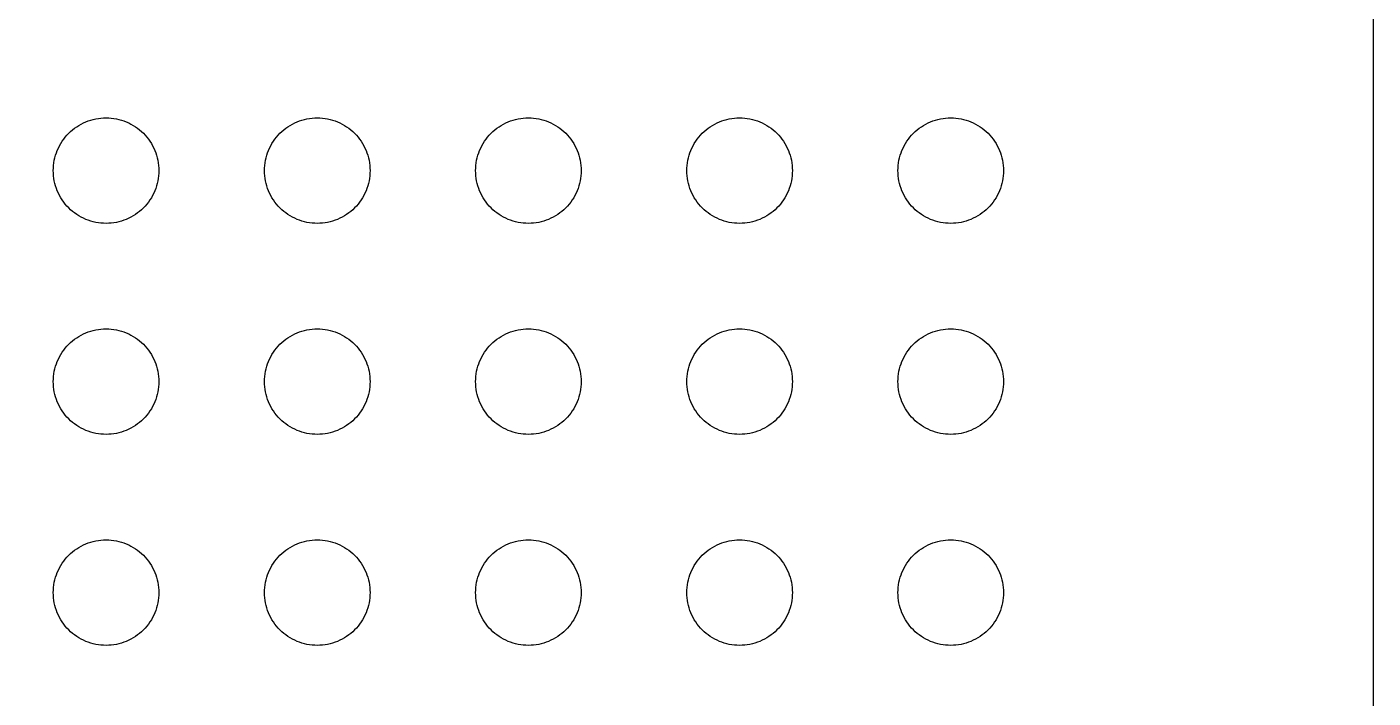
# Model space of a CAD drawing. Header units: millimetres. Extents: x 0 to 98, y 0 to 106.
# Drawn here: x 72.5 to 98, y 52 to 64.72 of the extents above; entities that cross this region are included whole.
import ezdxf

# ---------------------------------------------------------------- set-up
doc = ezdxf.new("R2010")
doc.units = ezdxf.units.MM
doc.layers.add('CUT', color=1, linetype='Continuous')
doc.layers.add('ENGRAVE', color=5, linetype='Continuous')

msp = doc.modelspace()

# ---------------------------------------------------------------- linework, layer by layer
at = {"layer": 'CUT'}
msp.add_lwpolyline([(4, 106), (94, 106), (94.3921, 105.9807), (94.7804, 105.9231), (95.1611, 105.8278), (95.5307, 105.6955), (95.8856, 105.5277), (96.2223, 105.3259), (96.5376, 105.092), (96.8284, 104.8284), (97.092, 104.5376), (97.3259, 104.2223), (97.5277, 103.8856), (97.6955, 103.5307), (97.8278, 103.1611), (97.9231, 102.7804), (97.9807, 102.3921), (98, 102), (98, 4)], dxfattribs=at)
at = {"layer": 'ENGRAVE'}
for points in [[(75, 62), (74.9988, 61.9509), (74.9952, 61.902), (74.9892, 61.8533), (74.9808, 61.8049), (74.97, 61.757), (74.9569, 61.7097), (74.9415, 61.6631), (74.9239, 61.6173), (74.904, 61.5724), (74.8819, 61.5286), (74.8577, 61.4859), (74.8315, 61.4444), (74.8032, 61.4043), (74.773, 61.3656), (74.741, 61.3284), (74.7071, 61.2929), (74.6716, 61.259), (74.6344, 61.227), (74.5957, 61.1968), (74.5556, 61.1685), (74.5141, 61.1423), (74.4714, 61.1181), (74.4276, 61.096), (74.3827, 61.0761), (74.3369, 61.0585), (74.2903, 61.0431), (74.243, 61.03), (74.1951, 61.0192), (74.1467, 61.0108), (74.098, 61.0048), (74.0491, 61.0012), (74, 61), (73.9509, 61.0012), (73.902, 61.0048), (73.8533, 61.0108), (73.8049, 61.0192), (73.757, 61.03), (73.7097, 61.0431), (73.6631, 61.0585), (73.6173, 61.0761), (73.5724, 61.096), (73.5286, 61.1181), (73.4859, 61.1423), (73.4444, 61.1685), (73.4043, 61.1968), (73.3656, 61.227), (73.3284, 61.259), (73.2929, 61.2929), (73.259, 61.3284), (73.227, 61.3656), (73.1968, 61.4043), (73.1685, 61.4444), (73.1423, 61.4859), (73.1181, 61.5286), (73.096, 61.5724), (73.0761, 61.6173), (73.0585, 61.6631), (73.0431, 61.7097), (73.03, 61.757), (73.0192, 61.8049), (73.0108, 61.8533), (73.0048, 61.902), (73.0012, 61.9509), (73, 62), (73.0012, 62.0491), (73.0048, 62.098), (73.0108, 62.1467), (73.0192, 62.1951), (73.03, 62.243), (73.0431, 62.2903), (73.0585, 62.3369), (73.0761, 62.3827), (73.096, 62.4276), (73.1181, 62.4714), (73.1423, 62.5141), (73.1685, 62.5556), (73.1968, 62.5957), (73.227, 62.6344), (73.259, 62.6716), (73.2929, 62.7071), (73.3284, 62.741), (73.3656, 62.773), (73.4043, 62.8032), (73.4444, 62.8315), (73.4859, 62.8577), (73.5286, 62.8819), (73.5724, 62.904), (73.6173, 62.9239), (73.6631, 62.9415), (73.7097, 62.9569), (73.757, 62.97), (73.8049, 62.9808), (73.8533, 62.9892), (73.902, 62.9952), (73.9509, 62.9988), (74, 63), (74.0491, 62.9988), (74.098, 62.9952), (74.1467, 62.9892), (74.1951, 62.9808), (74.243, 62.97), (74.2903, 62.9569), (74.3369, 62.9415), (74.3827, 62.9239), (74.4276, 62.904), (74.4714, 62.8819), (74.5141, 62.8577), (74.5556, 62.8315), (74.5957, 62.8032), (74.6344, 62.773), (74.6716, 62.741), (74.7071, 62.7071), (74.741, 62.6716), (74.773, 62.6344), (74.8032, 62.5957), (74.8315, 62.5556), (74.8577, 62.5141), (74.8819, 62.4714), (74.904, 62.4276), (74.9239, 62.3827), (74.9415, 62.3369), (74.9569, 62.2903), (74.97, 62.243), (74.9808, 62.1951), (74.9892, 62.1467), (74.9952, 62.098), (74.9988, 62.0491), (75, 62)], [(79, 62), (78.9988, 61.9509), (78.9952, 61.902), (78.9892, 61.8533), (78.9808, 61.8049), (78.97, 61.757), (78.9569, 61.7097), (78.9415, 61.6631), (78.9239, 61.6173), (78.904, 61.5724), (78.8819, 61.5286), (78.8577, 61.4859), (78.8315, 61.4444), (78.8032, 61.4043), (78.773, 61.3656), (78.741, 61.3284), (78.7071, 61.2929), (78.6716, 61.259), (78.6344, 61.227), (78.5957, 61.1968), (78.5556, 61.1685), (78.5141, 61.1423), (78.4714, 61.1181), (78.4276, 61.096), (78.3827, 61.0761), (78.3369, 61.0585), (78.2903, 61.0431), (78.243, 61.03), (78.1951, 61.0192), (78.1467, 61.0108), (78.098, 61.0048), (78.0491, 61.0012), (78, 61), (77.9509, 61.0012), (77.902, 61.0048), (77.8533, 61.0108), (77.8049, 61.0192), (77.757, 61.03), (77.7097, 61.0431), (77.6631, 61.0585), (77.6173, 61.0761), (77.5724, 61.096), (77.5286, 61.1181), (77.4859, 61.1423), (77.4444, 61.1685), (77.4043, 61.1968), (77.3656, 61.227), (77.3284, 61.259), (77.2929, 61.2929), (77.259, 61.3284), (77.227, 61.3656), (77.1968, 61.4043), (77.1685, 61.4444), (77.1423, 61.4859), (77.1181, 61.5286), (77.096, 61.5724), (77.0761, 61.6173), (77.0585, 61.6631), (77.0431, 61.7097), (77.03, 61.757), (77.0192, 61.8049), (77.0108, 61.8533), (77.0048, 61.902), (77.0012, 61.9509), (77, 62), (77.0012, 62.0491), (77.0048, 62.098), (77.0108, 62.1467), (77.0192, 62.1951), (77.03, 62.243), (77.0431, 62.2903), (77.0585, 62.3369), (77.0761, 62.3827), (77.096, 62.4276), (77.1181, 62.4714), (77.1423, 62.5141), (77.1685, 62.5556), (77.1968, 62.5957), (77.227, 62.6344), (77.259, 62.6716), (77.2929, 62.7071), (77.3284, 62.741), (77.3656, 62.773), (77.4043, 62.8032), (77.4444, 62.8315), (77.4859, 62.8577), (77.5286, 62.8819), (77.5724, 62.904), (77.6173, 62.9239), (77.6631, 62.9415), (77.7097, 62.9569), (77.757, 62.97), (77.8049, 62.9808), (77.8533, 62.9892), (77.902, 62.9952), (77.9509, 62.9988), (78, 63), (78.0491, 62.9988), (78.098, 62.9952), (78.1467, 62.9892), (78.1951, 62.9808), (78.243, 62.97), (78.2903, 62.9569), (78.3369, 62.9415), (78.3827, 62.9239), (78.4276, 62.904), (78.4714, 62.8819), (78.5141, 62.8577), (78.5556, 62.8315), (78.5957, 62.8032), (78.6344, 62.773), (78.6716, 62.741), (78.7071, 62.7071), (78.741, 62.6716), (78.773, 62.6344), (78.8032, 62.5957), (78.8315, 62.5556), (78.8577, 62.5141), (78.8819, 62.4714), (78.904, 62.4276), (78.9239, 62.3827), (78.9415, 62.3369), (78.9569, 62.2903), (78.97, 62.243), (78.9808, 62.1951), (78.9892, 62.1467), (78.9952, 62.098), (78.9988, 62.0491), (79, 62)], [(83, 62), (82.9988, 61.9509), (82.9952, 61.902), (82.9892, 61.8533), (82.9808, 61.8049), (82.97, 61.757), (82.9569, 61.7097), (82.9415, 61.6631), (82.9239, 61.6173), (82.904, 61.5724), (82.8819, 61.5286), (82.8577, 61.4859), (82.8315, 61.4444), (82.8032, 61.4043), (82.773, 61.3656), (82.741, 61.3284), (82.7071, 61.2929), (82.6716, 61.259), (82.6344, 61.227), (82.5957, 61.1968), (82.5556, 61.1685), (82.5141, 61.1423), (82.4714, 61.1181), (82.4276, 61.096), (82.3827, 61.0761), (82.3369, 61.0585), (82.2903, 61.0431), (82.243, 61.03), (82.1951, 61.0192), (82.1467, 61.0108), (82.098, 61.0048), (82.0491, 61.0012), (82, 61), (81.9509, 61.0012), (81.902, 61.0048), (81.8533, 61.0108), (81.8049, 61.0192), (81.757, 61.03), (81.7097, 61.0431), (81.6631, 61.0585), (81.6173, 61.0761), (81.5724, 61.096), (81.5286, 61.1181), (81.4859, 61.1423), (81.4444, 61.1685), (81.4043, 61.1968), (81.3656, 61.227), (81.3284, 61.259), (81.2929, 61.2929), (81.259, 61.3284), (81.227, 61.3656), (81.1968, 61.4043), (81.1685, 61.4444), (81.1423, 61.4859), (81.1181, 61.5286), (81.096, 61.5724), (81.0761, 61.6173), (81.0585, 61.6631), (81.0431, 61.7097), (81.03, 61.757), (81.0192, 61.8049), (81.0108, 61.8533), (81.0048, 61.902), (81.0012, 61.9509), (81, 62), (81.0012, 62.0491), (81.0048, 62.098), (81.0108, 62.1467), (81.0192, 62.1951), (81.03, 62.243), (81.0431, 62.2903), (81.0585, 62.3369), (81.0761, 62.3827), (81.096, 62.4276), (81.1181, 62.4714), (81.1423, 62.5141), (81.1685, 62.5556), (81.1968, 62.5957), (81.227, 62.6344), (81.259, 62.6716), (81.2929, 62.7071), (81.3284, 62.741), (81.3656, 62.773), (81.4043, 62.8032), (81.4444, 62.8315), (81.4859, 62.8577), (81.5286, 62.8819), (81.5724, 62.904), (81.6173, 62.9239), (81.6631, 62.9415), (81.7097, 62.9569), (81.757, 62.97), (81.8049, 62.9808), (81.8533, 62.9892), (81.902, 62.9952), (81.9509, 62.9988), (82, 63), (82.0491, 62.9988), (82.098, 62.9952), (82.1467, 62.9892), (82.1951, 62.9808), (82.243, 62.97), (82.2903, 62.9569), (82.3369, 62.9415), (82.3827, 62.9239), (82.4276, 62.904), (82.4714, 62.8819), (82.5141, 62.8577), (82.5556, 62.8315), (82.5957, 62.8032), (82.6344, 62.773), (82.6716, 62.741), (82.7071, 62.7071), (82.741, 62.6716), (82.773, 62.6344), (82.8032, 62.5957), (82.8315, 62.5556), (82.8577, 62.5141), (82.8819, 62.4714), (82.904, 62.4276), (82.9239, 62.3827), (82.9415, 62.3369), (82.9569, 62.2903), (82.97, 62.243), (82.9808, 62.1951), (82.9892, 62.1467), (82.9952, 62.098), (82.9988, 62.0491), (83, 62)], [(87, 62), (86.9988, 61.9509), (86.9952, 61.902), (86.9892, 61.8533), (86.9808, 61.8049), (86.97, 61.757), (86.9569, 61.7097), (86.9415, 61.6631), (86.9239, 61.6173), (86.904, 61.5724), (86.8819, 61.5286), (86.8577, 61.4859), (86.8315, 61.4444), (86.8032, 61.4043), (86.773, 61.3656), (86.741, 61.3284), (86.7071, 61.2929), (86.6716, 61.259), (86.6344, 61.227), (86.5957, 61.1968), (86.5556, 61.1685), (86.5141, 61.1423), (86.4714, 61.1181), (86.4276, 61.096), (86.3827, 61.0761), (86.3369, 61.0585), (86.2903, 61.0431), (86.243, 61.03), (86.1951, 61.0192), (86.1467, 61.0108), (86.098, 61.0048), (86.0491, 61.0012), (86, 61), (85.9509, 61.0012), (85.902, 61.0048), (85.8533, 61.0108), (85.8049, 61.0192), (85.757, 61.03), (85.7097, 61.0431), (85.6631, 61.0585), (85.6173, 61.0761), (85.5724, 61.096), (85.5286, 61.1181), (85.4859, 61.1423), (85.4444, 61.1685), (85.4043, 61.1968), (85.3656, 61.227), (85.3284, 61.259), (85.2929, 61.2929), (85.259, 61.3284), (85.227, 61.3656), (85.1968, 61.4043), (85.1685, 61.4444), (85.1423, 61.4859), (85.1181, 61.5286), (85.096, 61.5724), (85.0761, 61.6173), (85.0585, 61.6631), (85.0431, 61.7097), (85.03, 61.757), (85.0192, 61.8049), (85.0108, 61.8533), (85.0048, 61.902), (85.0012, 61.9509), (85, 62), (85.0012, 62.0491), (85.0048, 62.098), (85.0108, 62.1467), (85.0192, 62.1951), (85.03, 62.243), (85.0431, 62.2903), (85.0585, 62.3369), (85.0761, 62.3827), (85.096, 62.4276), (85.1181, 62.4714), (85.1423, 62.5141), (85.1685, 62.5556), (85.1968, 62.5957), (85.227, 62.6344), (85.259, 62.6716), (85.2929, 62.7071), (85.3284, 62.741), (85.3656, 62.773), (85.4043, 62.8032), (85.4444, 62.8315), (85.4859, 62.8577), (85.5286, 62.8819), (85.5724, 62.904), (85.6173, 62.9239), (85.6631, 62.9415), (85.7097, 62.9569), (85.757, 62.97), (85.8049, 62.9808), (85.8533, 62.9892), (85.902, 62.9952), (85.9509, 62.9988), (86, 63), (86.0491, 62.9988), (86.098, 62.9952), (86.1467, 62.9892), (86.1951, 62.9808), (86.243, 62.97), (86.2903, 62.9569), (86.3369, 62.9415), (86.3827, 62.9239), (86.4276, 62.904), (86.4714, 62.8819), (86.5141, 62.8577), (86.5556, 62.8315), (86.5957, 62.8032), (86.6344, 62.773), (86.6716, 62.741), (86.7071, 62.7071), (86.741, 62.6716), (86.773, 62.6344), (86.8032, 62.5957), (86.8315, 62.5556), (86.8577, 62.5141), (86.8819, 62.4714), (86.904, 62.4276), (86.9239, 62.3827), (86.9415, 62.3369), (86.9569, 62.2903), (86.97, 62.243), (86.9808, 62.1951), (86.9892, 62.1467), (86.9952, 62.098), (86.9988, 62.0491), (87, 62)], [(91, 62), (90.9988, 61.9509), (90.9952, 61.902), (90.9892, 61.8533), (90.9808, 61.8049), (90.97, 61.757), (90.9569, 61.7097), (90.9415, 61.6631), (90.9239, 61.6173), (90.904, 61.5724), (90.8819, 61.5286), (90.8577, 61.4859), (90.8315, 61.4444), (90.8032, 61.4043), (90.773, 61.3656), (90.741, 61.3284), (90.7071, 61.2929), (90.6716, 61.259), (90.6344, 61.227), (90.5957, 61.1968), (90.5556, 61.1685), (90.5141, 61.1423), (90.4714, 61.1181), (90.4276, 61.096), (90.3827, 61.0761), (90.3369, 61.0585), (90.2903, 61.0431), (90.243, 61.03), (90.1951, 61.0192), (90.1467, 61.0108), (90.098, 61.0048), (90.0491, 61.0012), (90, 61), (89.9509, 61.0012), (89.902, 61.0048), (89.8533, 61.0108), (89.8049, 61.0192), (89.757, 61.03), (89.7097, 61.0431), (89.6631, 61.0585), (89.6173, 61.0761), (89.5724, 61.096), (89.5286, 61.1181), (89.4859, 61.1423), (89.4444, 61.1685), (89.4043, 61.1968), (89.3656, 61.227), (89.3284, 61.259), (89.2929, 61.2929), (89.259, 61.3284), (89.227, 61.3656), (89.1968, 61.4043), (89.1685, 61.4444), (89.1423, 61.4859), (89.1181, 61.5286), (89.096, 61.5724), (89.0761, 61.6173), (89.0585, 61.6631), (89.0431, 61.7097), (89.03, 61.757), (89.0192, 61.8049), (89.0108, 61.8533), (89.0048, 61.902), (89.0012, 61.9509), (89, 62), (89.0012, 62.0491), (89.0048, 62.098), (89.0108, 62.1467), (89.0192, 62.1951), (89.03, 62.243), (89.0431, 62.2903), (89.0585, 62.3369), (89.0761, 62.3827), (89.096, 62.4276), (89.1181, 62.4714), (89.1423, 62.5141), (89.1685, 62.5556), (89.1968, 62.5957), (89.227, 62.6344), (89.259, 62.6716), (89.2929, 62.7071), (89.3284, 62.741), (89.3656, 62.773), (89.4043, 62.8032), (89.4444, 62.8315), (89.4859, 62.8577), (89.5286, 62.8819), (89.5724, 62.904), (89.6173, 62.9239), (89.6631, 62.9415), (89.7097, 62.9569), (89.757, 62.97), (89.8049, 62.9808), (89.8533, 62.9892), (89.902, 62.9952), (89.9509, 62.9988), (90, 63), (90.0491, 62.9988), (90.098, 62.9952), (90.1467, 62.9892), (90.1951, 62.9808), (90.243, 62.97), (90.2903, 62.9569), (90.3369, 62.9415), (90.3827, 62.9239), (90.4276, 62.904), (90.4714, 62.8819), (90.5141, 62.8577), (90.5556, 62.8315), (90.5957, 62.8032), (90.6344, 62.773), (90.6716, 62.741), (90.7071, 62.7071), (90.741, 62.6716), (90.773, 62.6344), (90.8032, 62.5957), (90.8315, 62.5556), (90.8577, 62.5141), (90.8819, 62.4714), (90.904, 62.4276), (90.9239, 62.3827), (90.9415, 62.3369), (90.9569, 62.2903), (90.97, 62.243), (90.9808, 62.1951), (90.9892, 62.1467), (90.9952, 62.098), (90.9988, 62.0491), (91, 62)], [(75, 58), (74.9988, 57.9509), (74.9952, 57.902), (74.9892, 57.8533), (74.9808, 57.8049), (74.97, 57.757), (74.9569, 57.7097), (74.9415, 57.6631), (74.9239, 57.6173), (74.904, 57.5724), (74.8819, 57.5286), (74.8577, 57.4859), (74.8315, 57.4444), (74.8032, 57.4043), (74.773, 57.3656), (74.741, 57.3284), (74.7071, 57.2929), (74.6716, 57.259), (74.6344, 57.227), (74.5957, 57.1968), (74.5556, 57.1685), (74.5141, 57.1423), (74.4714, 57.1181), (74.4276, 57.096), (74.3827, 57.0761), (74.3369, 57.0585), (74.2903, 57.0431), (74.243, 57.03), (74.1951, 57.0192), (74.1467, 57.0108), (74.098, 57.0048), (74.0491, 57.0012), (74, 57), (73.9509, 57.0012), (73.902, 57.0048), (73.8533, 57.0108), (73.8049, 57.0192), (73.757, 57.03), (73.7097, 57.0431), (73.6631, 57.0585), (73.6173, 57.0761), (73.5724, 57.096), (73.5286, 57.1181), (73.4859, 57.1423), (73.4444, 57.1685), (73.4043, 57.1968), (73.3656, 57.227), (73.3284, 57.259), (73.2929, 57.2929), (73.259, 57.3284), (73.227, 57.3656), (73.1968, 57.4043), (73.1685, 57.4444), (73.1423, 57.4859), (73.1181, 57.5286), (73.096, 57.5724), (73.0761, 57.6173), (73.0585, 57.6631), (73.0431, 57.7097), (73.03, 57.757), (73.0192, 57.8049), (73.0108, 57.8533), (73.0048, 57.902), (73.0012, 57.9509), (73, 58), (73.0012, 58.0491), (73.0048, 58.098), (73.0108, 58.1467), (73.0192, 58.1951), (73.03, 58.243), (73.0431, 58.2903), (73.0585, 58.3369), (73.0761, 58.3827), (73.096, 58.4276), (73.1181, 58.4714), (73.1423, 58.5141), (73.1685, 58.5556), (73.1968, 58.5957), (73.227, 58.6344), (73.259, 58.6716), (73.2929, 58.7071), (73.3284, 58.741), (73.3656, 58.773), (73.4043, 58.8032), (73.4444, 58.8315), (73.4859, 58.8577), (73.5286, 58.8819), (73.5724, 58.904), (73.6173, 58.9239), (73.6631, 58.9415), (73.7097, 58.9569), (73.757, 58.97), (73.8049, 58.9808), (73.8533, 58.9892), (73.902, 58.9952), (73.9509, 58.9988), (74, 59), (74.0491, 58.9988), (74.098, 58.9952), (74.1467, 58.9892), (74.1951, 58.9808), (74.243, 58.97), (74.2903, 58.9569), (74.3369, 58.9415), (74.3827, 58.9239), (74.4276, 58.904), (74.4714, 58.8819), (74.5141, 58.8577), (74.5556, 58.8315), (74.5957, 58.8032), (74.6344, 58.773), (74.6716, 58.741), (74.7071, 58.7071), (74.741, 58.6716), (74.773, 58.6344), (74.8032, 58.5957), (74.8315, 58.5556), (74.8577, 58.5141), (74.8819, 58.4714), (74.904, 58.4276), (74.9239, 58.3827), (74.9415, 58.3369), (74.9569, 58.2903), (74.97, 58.243), (74.9808, 58.1951), (74.9892, 58.1467), (74.9952, 58.098), (74.9988, 58.0491), (75, 58)], [(79, 58), (78.9988, 57.9509), (78.9952, 57.902), (78.9892, 57.8533), (78.9808, 57.8049), (78.97, 57.757), (78.9569, 57.7097), (78.9415, 57.6631), (78.9239, 57.6173), (78.904, 57.5724), (78.8819, 57.5286), (78.8577, 57.4859), (78.8315, 57.4444), (78.8032, 57.4043), (78.773, 57.3656), (78.741, 57.3284), (78.7071, 57.2929), (78.6716, 57.259), (78.6344, 57.227), (78.5957, 57.1968), (78.5556, 57.1685), (78.5141, 57.1423), (78.4714, 57.1181), (78.4276, 57.096), (78.3827, 57.0761), (78.3369, 57.0585), (78.2903, 57.0431), (78.243, 57.03), (78.1951, 57.0192), (78.1467, 57.0108), (78.098, 57.0048), (78.0491, 57.0012), (78, 57), (77.9509, 57.0012), (77.902, 57.0048), (77.8533, 57.0108), (77.8049, 57.0192), (77.757, 57.03), (77.7097, 57.0431), (77.6631, 57.0585), (77.6173, 57.0761), (77.5724, 57.096), (77.5286, 57.1181), (77.4859, 57.1423), (77.4444, 57.1685), (77.4043, 57.1968), (77.3656, 57.227), (77.3284, 57.259), (77.2929, 57.2929), (77.259, 57.3284), (77.227, 57.3656), (77.1968, 57.4043), (77.1685, 57.4444), (77.1423, 57.4859), (77.1181, 57.5286), (77.096, 57.5724), (77.0761, 57.6173), (77.0585, 57.6631), (77.0431, 57.7097), (77.03, 57.757), (77.0192, 57.8049), (77.0108, 57.8533), (77.0048, 57.902), (77.0012, 57.9509), (77, 58), (77.0012, 58.0491), (77.0048, 58.098), (77.0108, 58.1467), (77.0192, 58.1951), (77.03, 58.243), (77.0431, 58.2903), (77.0585, 58.3369), (77.0761, 58.3827), (77.096, 58.4276), (77.1181, 58.4714), (77.1423, 58.5141), (77.1685, 58.5556), (77.1968, 58.5957), (77.227, 58.6344), (77.259, 58.6716), (77.2929, 58.7071), (77.3284, 58.741), (77.3656, 58.773), (77.4043, 58.8032), (77.4444, 58.8315), (77.4859, 58.8577), (77.5286, 58.8819), (77.5724, 58.904), (77.6173, 58.9239), (77.6631, 58.9415), (77.7097, 58.9569), (77.757, 58.97), (77.8049, 58.9808), (77.8533, 58.9892), (77.902, 58.9952), (77.9509, 58.9988), (78, 59), (78.0491, 58.9988), (78.098, 58.9952), (78.1467, 58.9892), (78.1951, 58.9808), (78.243, 58.97), (78.2903, 58.9569), (78.3369, 58.9415), (78.3827, 58.9239), (78.4276, 58.904), (78.4714, 58.8819), (78.5141, 58.8577), (78.5556, 58.8315), (78.5957, 58.8032), (78.6344, 58.773), (78.6716, 58.741), (78.7071, 58.7071), (78.741, 58.6716), (78.773, 58.6344), (78.8032, 58.5957), (78.8315, 58.5556), (78.8577, 58.5141), (78.8819, 58.4714), (78.904, 58.4276), (78.9239, 58.3827), (78.9415, 58.3369), (78.9569, 58.2903), (78.97, 58.243), (78.9808, 58.1951), (78.9892, 58.1467), (78.9952, 58.098), (78.9988, 58.0491), (79, 58)], [(83, 58), (82.9988, 57.9509), (82.9952, 57.902), (82.9892, 57.8533), (82.9808, 57.8049), (82.97, 57.757), (82.9569, 57.7097), (82.9415, 57.6631), (82.9239, 57.6173), (82.904, 57.5724), (82.8819, 57.5286), (82.8577, 57.4859), (82.8315, 57.4444), (82.8032, 57.4043), (82.773, 57.3656), (82.741, 57.3284), (82.7071, 57.2929), (82.6716, 57.259), (82.6344, 57.227), (82.5957, 57.1968), (82.5556, 57.1685), (82.5141, 57.1423), (82.4714, 57.1181), (82.4276, 57.096), (82.3827, 57.0761), (82.3369, 57.0585), (82.2903, 57.0431), (82.243, 57.03), (82.1951, 57.0192), (82.1467, 57.0108), (82.098, 57.0048), (82.0491, 57.0012), (82, 57), (81.9509, 57.0012), (81.902, 57.0048), (81.8533, 57.0108), (81.8049, 57.0192), (81.757, 57.03), (81.7097, 57.0431), (81.6631, 57.0585), (81.6173, 57.0761), (81.5724, 57.096), (81.5286, 57.1181), (81.4859, 57.1423), (81.4444, 57.1685), (81.4043, 57.1968), (81.3656, 57.227), (81.3284, 57.259), (81.2929, 57.2929), (81.259, 57.3284), (81.227, 57.3656), (81.1968, 57.4043), (81.1685, 57.4444), (81.1423, 57.4859), (81.1181, 57.5286), (81.096, 57.5724), (81.0761, 57.6173), (81.0585, 57.6631), (81.0431, 57.7097), (81.03, 57.757), (81.0192, 57.8049), (81.0108, 57.8533), (81.0048, 57.902), (81.0012, 57.9509), (81, 58), (81.0012, 58.0491), (81.0048, 58.098), (81.0108, 58.1467), (81.0192, 58.1951), (81.03, 58.243), (81.0431, 58.2903), (81.0585, 58.3369), (81.0761, 58.3827), (81.096, 58.4276), (81.1181, 58.4714), (81.1423, 58.5141), (81.1685, 58.5556), (81.1968, 58.5957), (81.227, 58.6344), (81.259, 58.6716), (81.2929, 58.7071), (81.3284, 58.741), (81.3656, 58.773), (81.4043, 58.8032), (81.4444, 58.8315), (81.4859, 58.8577), (81.5286, 58.8819), (81.5724, 58.904), (81.6173, 58.9239), (81.6631, 58.9415), (81.7097, 58.9569), (81.757, 58.97), (81.8049, 58.9808), (81.8533, 58.9892), (81.902, 58.9952), (81.9509, 58.9988), (82, 59), (82.0491, 58.9988), (82.098, 58.9952), (82.1467, 58.9892), (82.1951, 58.9808), (82.243, 58.97), (82.2903, 58.9569), (82.3369, 58.9415), (82.3827, 58.9239), (82.4276, 58.904), (82.4714, 58.8819), (82.5141, 58.8577), (82.5556, 58.8315), (82.5957, 58.8032), (82.6344, 58.773), (82.6716, 58.741), (82.7071, 58.7071), (82.741, 58.6716), (82.773, 58.6344), (82.8032, 58.5957), (82.8315, 58.5556), (82.8577, 58.5141), (82.8819, 58.4714), (82.904, 58.4276), (82.9239, 58.3827), (82.9415, 58.3369), (82.9569, 58.2903), (82.97, 58.243), (82.9808, 58.1951), (82.9892, 58.1467), (82.9952, 58.098), (82.9988, 58.0491), (83, 58)], [(87, 58), (86.9988, 57.9509), (86.9952, 57.902), (86.9892, 57.8533), (86.9808, 57.8049), (86.97, 57.757), (86.9569, 57.7097), (86.9415, 57.6631), (86.9239, 57.6173), (86.904, 57.5724), (86.8819, 57.5286), (86.8577, 57.4859), (86.8315, 57.4444), (86.8032, 57.4043), (86.773, 57.3656), (86.741, 57.3284), (86.7071, 57.2929), (86.6716, 57.259), (86.6344, 57.227), (86.5957, 57.1968), (86.5556, 57.1685), (86.5141, 57.1423), (86.4714, 57.1181), (86.4276, 57.096), (86.3827, 57.0761), (86.3369, 57.0585), (86.2903, 57.0431), (86.243, 57.03), (86.1951, 57.0192), (86.1467, 57.0108), (86.098, 57.0048), (86.0491, 57.0012), (86, 57), (85.9509, 57.0012), (85.902, 57.0048), (85.8533, 57.0108), (85.8049, 57.0192), (85.757, 57.03), (85.7097, 57.0431), (85.6631, 57.0585), (85.6173, 57.0761), (85.5724, 57.096), (85.5286, 57.1181), (85.4859, 57.1423), (85.4444, 57.1685), (85.4043, 57.1968), (85.3656, 57.227), (85.3284, 57.259), (85.2929, 57.2929), (85.259, 57.3284), (85.227, 57.3656), (85.1968, 57.4043), (85.1685, 57.4444), (85.1423, 57.4859), (85.1181, 57.5286), (85.096, 57.5724), (85.0761, 57.6173), (85.0585, 57.6631), (85.0431, 57.7097), (85.03, 57.757), (85.0192, 57.8049), (85.0108, 57.8533), (85.0048, 57.902), (85.0012, 57.9509), (85, 58), (85.0012, 58.0491), (85.0048, 58.098), (85.0108, 58.1467), (85.0192, 58.1951), (85.03, 58.243), (85.0431, 58.2903), (85.0585, 58.3369), (85.0761, 58.3827), (85.096, 58.4276), (85.1181, 58.4714), (85.1423, 58.5141), (85.1685, 58.5556), (85.1968, 58.5957), (85.227, 58.6344), (85.259, 58.6716), (85.2929, 58.7071), (85.3284, 58.741), (85.3656, 58.773), (85.4043, 58.8032), (85.4444, 58.8315), (85.4859, 58.8577), (85.5286, 58.8819), (85.5724, 58.904), (85.6173, 58.9239), (85.6631, 58.9415), (85.7097, 58.9569), (85.757, 58.97), (85.8049, 58.9808), (85.8533, 58.9892), (85.902, 58.9952), (85.9509, 58.9988), (86, 59), (86.0491, 58.9988), (86.098, 58.9952), (86.1467, 58.9892), (86.1951, 58.9808), (86.243, 58.97), (86.2903, 58.9569), (86.3369, 58.9415), (86.3827, 58.9239), (86.4276, 58.904), (86.4714, 58.8819), (86.5141, 58.8577), (86.5556, 58.8315), (86.5957, 58.8032), (86.6344, 58.773), (86.6716, 58.741), (86.7071, 58.7071), (86.741, 58.6716), (86.773, 58.6344), (86.8032, 58.5957), (86.8315, 58.5556), (86.8577, 58.5141), (86.8819, 58.4714), (86.904, 58.4276), (86.9239, 58.3827), (86.9415, 58.3369), (86.9569, 58.2903), (86.97, 58.243), (86.9808, 58.1951), (86.9892, 58.1467), (86.9952, 58.098), (86.9988, 58.0491), (87, 58)], [(91, 58), (90.9988, 57.9509), (90.9952, 57.902), (90.9892, 57.8533), (90.9808, 57.8049), (90.97, 57.757), (90.9569, 57.7097), (90.9415, 57.6631), (90.9239, 57.6173), (90.904, 57.5724), (90.8819, 57.5286), (90.8577, 57.4859), (90.8315, 57.4444), (90.8032, 57.4043), (90.773, 57.3656), (90.741, 57.3284), (90.7071, 57.2929), (90.6716, 57.259), (90.6344, 57.227), (90.5957, 57.1968), (90.5556, 57.1685), (90.5141, 57.1423), (90.4714, 57.1181), (90.4276, 57.096), (90.3827, 57.0761), (90.3369, 57.0585), (90.2903, 57.0431), (90.243, 57.03), (90.1951, 57.0192), (90.1467, 57.0108), (90.098, 57.0048), (90.0491, 57.0012), (90, 57), (89.9509, 57.0012), (89.902, 57.0048), (89.8533, 57.0108), (89.8049, 57.0192), (89.757, 57.03), (89.7097, 57.0431), (89.6631, 57.0585), (89.6173, 57.0761), (89.5724, 57.096), (89.5286, 57.1181), (89.4859, 57.1423), (89.4444, 57.1685), (89.4043, 57.1968), (89.3656, 57.227), (89.3284, 57.259), (89.2929, 57.2929), (89.259, 57.3284), (89.227, 57.3656), (89.1968, 57.4043), (89.1685, 57.4444), (89.1423, 57.4859), (89.1181, 57.5286), (89.096, 57.5724), (89.0761, 57.6173), (89.0585, 57.6631), (89.0431, 57.7097), (89.03, 57.757), (89.0192, 57.8049), (89.0108, 57.8533), (89.0048, 57.902), (89.0012, 57.9509), (89, 58), (89.0012, 58.0491), (89.0048, 58.098), (89.0108, 58.1467), (89.0192, 58.1951), (89.03, 58.243), (89.0431, 58.2903), (89.0585, 58.3369), (89.0761, 58.3827), (89.096, 58.4276), (89.1181, 58.4714), (89.1423, 58.5141), (89.1685, 58.5556), (89.1968, 58.5957), (89.227, 58.6344), (89.259, 58.6716), (89.2929, 58.7071), (89.3284, 58.741), (89.3656, 58.773), (89.4043, 58.8032), (89.4444, 58.8315), (89.4859, 58.8577), (89.5286, 58.8819), (89.5724, 58.904), (89.6173, 58.9239), (89.6631, 58.9415), (89.7097, 58.9569), (89.757, 58.97), (89.8049, 58.9808), (89.8533, 58.9892), (89.902, 58.9952), (89.9509, 58.9988), (90, 59), (90.0491, 58.9988), (90.098, 58.9952), (90.1467, 58.9892), (90.1951, 58.9808), (90.243, 58.97), (90.2903, 58.9569), (90.3369, 58.9415), (90.3827, 58.9239), (90.4276, 58.904), (90.4714, 58.8819), (90.5141, 58.8577), (90.5556, 58.8315), (90.5957, 58.8032), (90.6344, 58.773), (90.6716, 58.741), (90.7071, 58.7071), (90.741, 58.6716), (90.773, 58.6344), (90.8032, 58.5957), (90.8315, 58.5556), (90.8577, 58.5141), (90.8819, 58.4714), (90.904, 58.4276), (90.9239, 58.3827), (90.9415, 58.3369), (90.9569, 58.2903), (90.97, 58.243), (90.9808, 58.1951), (90.9892, 58.1467), (90.9952, 58.098), (90.9988, 58.0491), (91, 58)], [(75, 54), (74.9988, 53.9509), (74.9952, 53.902), (74.9892, 53.8533), (74.9808, 53.8049), (74.97, 53.757), (74.9569, 53.7097), (74.9415, 53.6631), (74.9239, 53.6173), (74.904, 53.5724), (74.8819, 53.5286), (74.8577, 53.4859), (74.8315, 53.4444), (74.8032, 53.4043), (74.773, 53.3656), (74.741, 53.3284), (74.7071, 53.2929), (74.6716, 53.259), (74.6344, 53.227), (74.5957, 53.1968), (74.5556, 53.1685), (74.5141, 53.1423), (74.4714, 53.1181), (74.4276, 53.096), (74.3827, 53.0761), (74.3369, 53.0585), (74.2903, 53.0431), (74.243, 53.03), (74.1951, 53.0192), (74.1467, 53.0108), (74.098, 53.0048), (74.0491, 53.0012), (74, 53), (73.9509, 53.0012), (73.902, 53.0048), (73.8533, 53.0108), (73.8049, 53.0192), (73.757, 53.03), (73.7097, 53.0431), (73.6631, 53.0585), (73.6173, 53.0761), (73.5724, 53.096), (73.5286, 53.1181), (73.4859, 53.1423), (73.4444, 53.1685), (73.4043, 53.1968), (73.3656, 53.227), (73.3284, 53.259), (73.2929, 53.2929), (73.259, 53.3284), (73.227, 53.3656), (73.1968, 53.4043), (73.1685, 53.4444), (73.1423, 53.4859), (73.1181, 53.5286), (73.096, 53.5724), (73.0761, 53.6173), (73.0585, 53.6631), (73.0431, 53.7097), (73.03, 53.757), (73.0192, 53.8049), (73.0108, 53.8533), (73.0048, 53.902), (73.0012, 53.9509), (73, 54), (73.0012, 54.0491), (73.0048, 54.098), (73.0108, 54.1467), (73.0192, 54.1951), (73.03, 54.243), (73.0431, 54.2903), (73.0585, 54.3369), (73.0761, 54.3827), (73.096, 54.4276), (73.1181, 54.4714), (73.1423, 54.5141), (73.1685, 54.5556), (73.1968, 54.5957), (73.227, 54.6344), (73.259, 54.6716), (73.2929, 54.7071), (73.3284, 54.741), (73.3656, 54.773), (73.4043, 54.8032), (73.4444, 54.8315), (73.4859, 54.8577), (73.5286, 54.8819), (73.5724, 54.904), (73.6173, 54.9239), (73.6631, 54.9415), (73.7097, 54.9569), (73.757, 54.97), (73.8049, 54.9808), (73.8533, 54.9892), (73.902, 54.9952), (73.9509, 54.9988), (74, 55), (74.0491, 54.9988), (74.098, 54.9952), (74.1467, 54.9892), (74.1951, 54.9808), (74.243, 54.97), (74.2903, 54.9569), (74.3369, 54.9415), (74.3827, 54.9239), (74.4276, 54.904), (74.4714, 54.8819), (74.5141, 54.8577), (74.5556, 54.8315), (74.5957, 54.8032), (74.6344, 54.773), (74.6716, 54.741), (74.7071, 54.7071), (74.741, 54.6716), (74.773, 54.6344), (74.8032, 54.5957), (74.8315, 54.5556), (74.8577, 54.5141), (74.8819, 54.4714), (74.904, 54.4276), (74.9239, 54.3827), (74.9415, 54.3369), (74.9569, 54.2903), (74.97, 54.243), (74.9808, 54.1951), (74.9892, 54.1467), (74.9952, 54.098), (74.9988, 54.0491), (75, 54)], [(79, 54), (78.9988, 53.9509), (78.9952, 53.902), (78.9892, 53.8533), (78.9808, 53.8049), (78.97, 53.757), (78.9569, 53.7097), (78.9415, 53.6631), (78.9239, 53.6173), (78.904, 53.5724), (78.8819, 53.5286), (78.8577, 53.4859), (78.8315, 53.4444), (78.8032, 53.4043), (78.773, 53.3656), (78.741, 53.3284), (78.7071, 53.2929), (78.6716, 53.259), (78.6344, 53.227), (78.5957, 53.1968), (78.5556, 53.1685), (78.5141, 53.1423), (78.4714, 53.1181), (78.4276, 53.096), (78.3827, 53.0761), (78.3369, 53.0585), (78.2903, 53.0431), (78.243, 53.03), (78.1951, 53.0192), (78.1467, 53.0108), (78.098, 53.0048), (78.0491, 53.0012), (78, 53), (77.9509, 53.0012), (77.902, 53.0048), (77.8533, 53.0108), (77.8049, 53.0192), (77.757, 53.03), (77.7097, 53.0431), (77.6631, 53.0585), (77.6173, 53.0761), (77.5724, 53.096), (77.5286, 53.1181), (77.4859, 53.1423), (77.4444, 53.1685), (77.4043, 53.1968), (77.3656, 53.227), (77.3284, 53.259), (77.2929, 53.2929), (77.259, 53.3284), (77.227, 53.3656), (77.1968, 53.4043), (77.1685, 53.4444), (77.1423, 53.4859), (77.1181, 53.5286), (77.096, 53.5724), (77.0761, 53.6173), (77.0585, 53.6631), (77.0431, 53.7097), (77.03, 53.757), (77.0192, 53.8049), (77.0108, 53.8533), (77.0048, 53.902), (77.0012, 53.9509), (77, 54), (77.0012, 54.0491), (77.0048, 54.098), (77.0108, 54.1467), (77.0192, 54.1951), (77.03, 54.243), (77.0431, 54.2903), (77.0585, 54.3369), (77.0761, 54.3827), (77.096, 54.4276), (77.1181, 54.4714), (77.1423, 54.5141), (77.1685, 54.5556), (77.1968, 54.5957), (77.227, 54.6344), (77.259, 54.6716), (77.2929, 54.7071), (77.3284, 54.741), (77.3656, 54.773), (77.4043, 54.8032), (77.4444, 54.8315), (77.4859, 54.8577), (77.5286, 54.8819), (77.5724, 54.904), (77.6173, 54.9239), (77.6631, 54.9415), (77.7097, 54.9569), (77.757, 54.97), (77.8049, 54.9808), (77.8533, 54.9892), (77.902, 54.9952), (77.9509, 54.9988), (78, 55), (78.0491, 54.9988), (78.098, 54.9952), (78.1467, 54.9892), (78.1951, 54.9808), (78.243, 54.97), (78.2903, 54.9569), (78.3369, 54.9415), (78.3827, 54.9239), (78.4276, 54.904), (78.4714, 54.8819), (78.5141, 54.8577), (78.5556, 54.8315), (78.5957, 54.8032), (78.6344, 54.773), (78.6716, 54.741), (78.7071, 54.7071), (78.741, 54.6716), (78.773, 54.6344), (78.8032, 54.5957), (78.8315, 54.5556), (78.8577, 54.5141), (78.8819, 54.4714), (78.904, 54.4276), (78.9239, 54.3827), (78.9415, 54.3369), (78.9569, 54.2903), (78.97, 54.243), (78.9808, 54.1951), (78.9892, 54.1467), (78.9952, 54.098), (78.9988, 54.0491), (79, 54)], [(83, 54), (82.9988, 53.9509), (82.9952, 53.902), (82.9892, 53.8533), (82.9808, 53.8049), (82.97, 53.757), (82.9569, 53.7097), (82.9415, 53.6631), (82.9239, 53.6173), (82.904, 53.5724), (82.8819, 53.5286), (82.8577, 53.4859), (82.8315, 53.4444), (82.8032, 53.4043), (82.773, 53.3656), (82.741, 53.3284), (82.7071, 53.2929), (82.6716, 53.259), (82.6344, 53.227), (82.5957, 53.1968), (82.5556, 53.1685), (82.5141, 53.1423), (82.4714, 53.1181), (82.4276, 53.096), (82.3827, 53.0761), (82.3369, 53.0585), (82.2903, 53.0431), (82.243, 53.03), (82.1951, 53.0192), (82.1467, 53.0108), (82.098, 53.0048), (82.0491, 53.0012), (82, 53), (81.9509, 53.0012), (81.902, 53.0048), (81.8533, 53.0108), (81.8049, 53.0192), (81.757, 53.03), (81.7097, 53.0431), (81.6631, 53.0585), (81.6173, 53.0761), (81.5724, 53.096), (81.5286, 53.1181), (81.4859, 53.1423), (81.4444, 53.1685), (81.4043, 53.1968), (81.3656, 53.227), (81.3284, 53.259), (81.2929, 53.2929), (81.259, 53.3284), (81.227, 53.3656), (81.1968, 53.4043), (81.1685, 53.4444), (81.1423, 53.4859), (81.1181, 53.5286), (81.096, 53.5724), (81.0761, 53.6173), (81.0585, 53.6631), (81.0431, 53.7097), (81.03, 53.757), (81.0192, 53.8049), (81.0108, 53.8533), (81.0048, 53.902), (81.0012, 53.9509), (81, 54), (81.0012, 54.0491), (81.0048, 54.098), (81.0108, 54.1467), (81.0192, 54.1951), (81.03, 54.243), (81.0431, 54.2903), (81.0585, 54.3369), (81.0761, 54.3827), (81.096, 54.4276), (81.1181, 54.4714), (81.1423, 54.5141), (81.1685, 54.5556), (81.1968, 54.5957), (81.227, 54.6344), (81.259, 54.6716), (81.2929, 54.7071), (81.3284, 54.741), (81.3656, 54.773), (81.4043, 54.8032), (81.4444, 54.8315), (81.4859, 54.8577), (81.5286, 54.8819), (81.5724, 54.904), (81.6173, 54.9239), (81.6631, 54.9415), (81.7097, 54.9569), (81.757, 54.97), (81.8049, 54.9808), (81.8533, 54.9892), (81.902, 54.9952), (81.9509, 54.9988), (82, 55), (82.0491, 54.9988), (82.098, 54.9952), (82.1467, 54.9892), (82.1951, 54.9808), (82.243, 54.97), (82.2903, 54.9569), (82.3369, 54.9415), (82.3827, 54.9239), (82.4276, 54.904), (82.4714, 54.8819), (82.5141, 54.8577), (82.5556, 54.8315), (82.5957, 54.8032), (82.6344, 54.773), (82.6716, 54.741), (82.7071, 54.7071), (82.741, 54.6716), (82.773, 54.6344), (82.8032, 54.5957), (82.8315, 54.5556), (82.8577, 54.5141), (82.8819, 54.4714), (82.904, 54.4276), (82.9239, 54.3827), (82.9415, 54.3369), (82.9569, 54.2903), (82.97, 54.243), (82.9808, 54.1951), (82.9892, 54.1467), (82.9952, 54.098), (82.9988, 54.0491), (83, 54)], [(87, 54), (86.9988, 53.9509), (86.9952, 53.902), (86.9892, 53.8533), (86.9808, 53.8049), (86.97, 53.757), (86.9569, 53.7097), (86.9415, 53.6631), (86.9239, 53.6173), (86.904, 53.5724), (86.8819, 53.5286), (86.8577, 53.4859), (86.8315, 53.4444), (86.8032, 53.4043), (86.773, 53.3656), (86.741, 53.3284), (86.7071, 53.2929), (86.6716, 53.259), (86.6344, 53.227), (86.5957, 53.1968), (86.5556, 53.1685), (86.5141, 53.1423), (86.4714, 53.1181), (86.4276, 53.096), (86.3827, 53.0761), (86.3369, 53.0585), (86.2903, 53.0431), (86.243, 53.03), (86.1951, 53.0192), (86.1467, 53.0108), (86.098, 53.0048), (86.0491, 53.0012), (86, 53), (85.9509, 53.0012), (85.902, 53.0048), (85.8533, 53.0108), (85.8049, 53.0192), (85.757, 53.03), (85.7097, 53.0431), (85.6631, 53.0585), (85.6173, 53.0761), (85.5724, 53.096), (85.5286, 53.1181), (85.4859, 53.1423), (85.4444, 53.1685), (85.4043, 53.1968), (85.3656, 53.227), (85.3284, 53.259), (85.2929, 53.2929), (85.259, 53.3284), (85.227, 53.3656), (85.1968, 53.4043), (85.1685, 53.4444), (85.1423, 53.4859), (85.1181, 53.5286), (85.096, 53.5724), (85.0761, 53.6173), (85.0585, 53.6631), (85.0431, 53.7097), (85.03, 53.757), (85.0192, 53.8049), (85.0108, 53.8533), (85.0048, 53.902), (85.0012, 53.9509), (85, 54), (85.0012, 54.0491), (85.0048, 54.098), (85.0108, 54.1467), (85.0192, 54.1951), (85.03, 54.243), (85.0431, 54.2903), (85.0585, 54.3369), (85.0761, 54.3827), (85.096, 54.4276), (85.1181, 54.4714), (85.1423, 54.5141), (85.1685, 54.5556), (85.1968, 54.5957), (85.227, 54.6344), (85.259, 54.6716), (85.2929, 54.7071), (85.3284, 54.741), (85.3656, 54.773), (85.4043, 54.8032), (85.4444, 54.8315), (85.4859, 54.8577), (85.5286, 54.8819), (85.5724, 54.904), (85.6173, 54.9239), (85.6631, 54.9415), (85.7097, 54.9569), (85.757, 54.97), (85.8049, 54.9808), (85.8533, 54.9892), (85.902, 54.9952), (85.9509, 54.9988), (86, 55), (86.0491, 54.9988), (86.098, 54.9952), (86.1467, 54.9892), (86.1951, 54.9808), (86.243, 54.97), (86.2903, 54.9569), (86.3369, 54.9415), (86.3827, 54.9239), (86.4276, 54.904), (86.4714, 54.8819), (86.5141, 54.8577), (86.5556, 54.8315), (86.5957, 54.8032), (86.6344, 54.773), (86.6716, 54.741), (86.7071, 54.7071), (86.741, 54.6716), (86.773, 54.6344), (86.8032, 54.5957), (86.8315, 54.5556), (86.8577, 54.5141), (86.8819, 54.4714), (86.904, 54.4276), (86.9239, 54.3827), (86.9415, 54.3369), (86.9569, 54.2903), (86.97, 54.243), (86.9808, 54.1951), (86.9892, 54.1467), (86.9952, 54.098), (86.9988, 54.0491), (87, 54)], [(91, 54), (90.9988, 53.9509), (90.9952, 53.902), (90.9892, 53.8533), (90.9808, 53.8049), (90.97, 53.757), (90.9569, 53.7097), (90.9415, 53.6631), (90.9239, 53.6173), (90.904, 53.5724), (90.8819, 53.5286), (90.8577, 53.4859), (90.8315, 53.4444), (90.8032, 53.4043), (90.773, 53.3656), (90.741, 53.3284), (90.7071, 53.2929), (90.6716, 53.259), (90.6344, 53.227), (90.5957, 53.1968), (90.5556, 53.1685), (90.5141, 53.1423), (90.4714, 53.1181), (90.4276, 53.096), (90.3827, 53.0761), (90.3369, 53.0585), (90.2903, 53.0431), (90.243, 53.03), (90.1951, 53.0192), (90.1467, 53.0108), (90.098, 53.0048), (90.0491, 53.0012), (90, 53), (89.9509, 53.0012), (89.902, 53.0048), (89.8533, 53.0108), (89.8049, 53.0192), (89.757, 53.03), (89.7097, 53.0431), (89.6631, 53.0585), (89.6173, 53.0761), (89.5724, 53.096), (89.5286, 53.1181), (89.4859, 53.1423), (89.4444, 53.1685), (89.4043, 53.1968), (89.3656, 53.227), (89.3284, 53.259), (89.2929, 53.2929), (89.259, 53.3284), (89.227, 53.3656), (89.1968, 53.4043), (89.1685, 53.4444), (89.1423, 53.4859), (89.1181, 53.5286), (89.096, 53.5724), (89.0761, 53.6173), (89.0585, 53.6631), (89.0431, 53.7097), (89.03, 53.757), (89.0192, 53.8049), (89.0108, 53.8533), (89.0048, 53.902), (89.0012, 53.9509), (89, 54), (89.0012, 54.0491), (89.0048, 54.098), (89.0108, 54.1467), (89.0192, 54.1951), (89.03, 54.243), (89.0431, 54.2903), (89.0585, 54.3369), (89.0761, 54.3827), (89.096, 54.4276), (89.1181, 54.4714), (89.1423, 54.5141), (89.1685, 54.5556), (89.1968, 54.5957), (89.227, 54.6344), (89.259, 54.6716), (89.2929, 54.7071), (89.3284, 54.741), (89.3656, 54.773), (89.4043, 54.8032), (89.4444, 54.8315), (89.4859, 54.8577), (89.5286, 54.8819), (89.5724, 54.904), (89.6173, 54.9239), (89.6631, 54.9415), (89.7097, 54.9569), (89.757, 54.97), (89.8049, 54.9808), (89.8533, 54.9892), (89.902, 54.9952), (89.9509, 54.9988), (90, 55), (90.0491, 54.9988), (90.098, 54.9952), (90.1467, 54.9892), (90.1951, 54.9808), (90.243, 54.97), (90.2903, 54.9569), (90.3369, 54.9415), (90.3827, 54.9239), (90.4276, 54.904), (90.4714, 54.8819), (90.5141, 54.8577), (90.5556, 54.8315), (90.5957, 54.8032), (90.6344, 54.773), (90.6716, 54.741), (90.7071, 54.7071), (90.741, 54.6716), (90.773, 54.6344), (90.8032, 54.5957), (90.8315, 54.5556), (90.8577, 54.5141), (90.8819, 54.4714), (90.904, 54.4276), (90.9239, 54.3827), (90.9415, 54.3369), (90.9569, 54.2903), (90.97, 54.243), (90.9808, 54.1951), (90.9892, 54.1467), (90.9952, 54.098), (90.9988, 54.0491), (91, 54)]]:
    msp.add_lwpolyline(points, close=True, dxfattribs=at)

doc.saveas('drawing.dxf')
